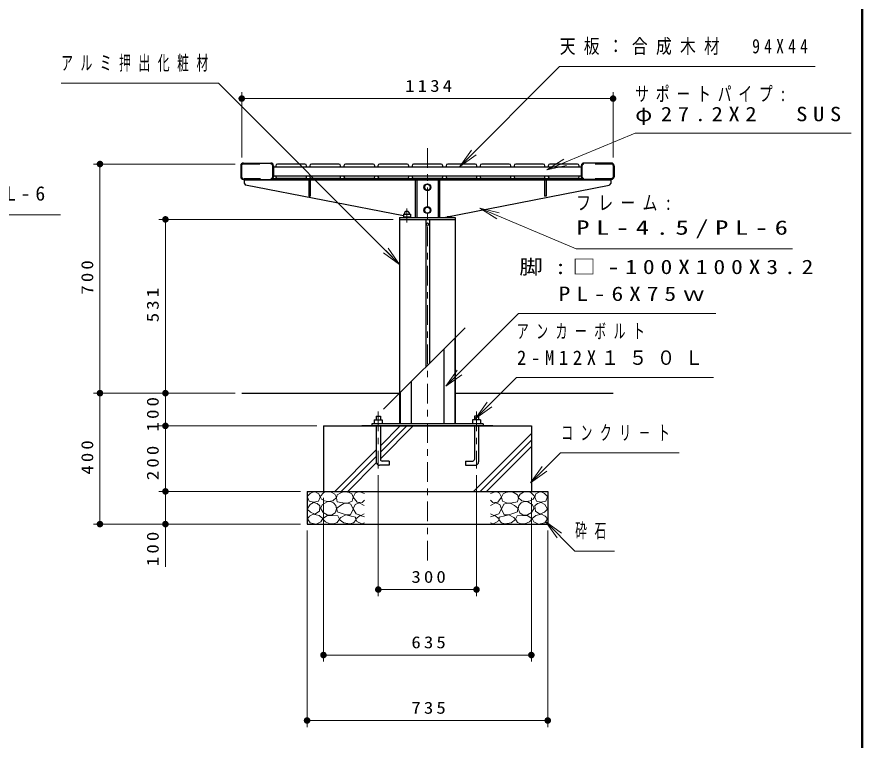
# Model space of a CAD drawing. Units: millimetres on the paper, with parts at other scales. Extents: x -365 to 12, y -47 to 257.
# Drawn here: x -129.1 to 0, y 41.5 to 152 of the extents above; entities that cross this region are included whole.
import ezdxf

# ---------------------------------------------------------------- set-up
doc = ezdxf.new("R2010")
doc.units = ezdxf.units.MM
doc.linetypes.add('USER1', pattern=[4.5, 2.5, -2])
doc.linetypes.add('USER2', pattern=[6, 3, -1, 1, -1])
doc.layers.add('1_20', color=7, linetype='Continuous', lineweight=25)
doc.layers.add('99', color=7, linetype='Continuous', lineweight=13)
doc.styles.add('ＭＳ ゴシック', font='')
doc.styles.get('ＭＳ ゴシック').set_extended_font_data('MS Gothic')

# ---------------------------------------------------------------- blocks, each defined once
blk = doc.blocks.new('filled_dot')
at = {"color": 0, "linetype": 'Continuous', "lineweight": -2, "const_width": 1.25}
blk.add_lwpolyline([(-0.625, 0, 1), (0.625, 0, 1)], format="xyb", close=True, dxfattribs=at)

msp = doc.modelspace()

# ---------------------------------------------------------------- linework, layer by layer
at = {"layer": '1_20', "lineweight": 13}
for p, q in [((-94.725, 130.521), (-94.725, 140.521)), ((-94.725, 139.521), (-38.025, 139.521)), ((-38.025, 130.521), (-38.025, 140.521)), ((-61.418, 129.171), (-59.65, 131.646)), ((-61.418, 129.171), (-59.297, 131.292)), ((-58.943, 130.939), (-61.418, 129.171)), ((-95.725, 129.521), (-117.375, 129.521)), ((-116.375, 94.521), (-116.375, 129.521)), ((-48.115, 128.632), (-45.535, 130.243)), ((-48.115, 128.632), (-45.343, 129.781)), ((-45.152, 129.319), (-48.115, 128.632)), ((-55.79, 121.137), (-58.36, 122.764)), ((-58.36, 122.764), (-55.402, 122.059)), ((-58.36, 122.764), (-55.596, 121.598)), ((-71.625, 121.071), (-107.375, 121.071)), ((-106.375, 94.521), (-106.375, 121.071)), ((-70.625, 114.183), (-72.746, 116.305)), ((-72.392, 116.658), (-70.625, 114.183)), ((-70.625, 114.183), (-73.1, 115.951)), ((-63.584, 95.571), (-61.817, 98.046)), ((-63.584, 95.571), (-61.463, 97.693)), ((-61.11, 97.339), (-63.584, 95.571)), ((-95.725, 94.521), (-117.375, 94.521)), ((-116.375, 74.521), (-116.375, 94.521)), ((-95.725, 94.521), (-107.375, 94.521)), ((-95.725, 94.521), (-107.375, 94.521)), ((-106.375, 89.521), (-106.375, 94.521)), ((-59.034, 90.659), (-57.267, 93.134)), ((-59.034, 90.659), (-56.913, 92.78)), ((-56.559, 92.427), (-59.034, 90.659)), ((-83.25, 89.521), (-107.375, 89.521)), ((-106.375, 79.521), (-106.375, 89.521)), ((-73.557, 84.512), (-68.548, 89.521)), ((-73.557, 86.492), (-70.528, 89.521)), ((-73.557, 85.502), (-69.538, 89.521)), ((-59.315, 79.521), (-50.5, 88.336)), ((-58.325, 79.521), (-50.5, 87.346)), ((-80.528, 79.521), (-74.192, 85.857)), ((-57.335, 79.521), (-50.5, 86.356)), ((-79.538, 79.521), (-74.192, 84.867)), ((-78.548, 79.521), (-74.192, 83.877)), ((-50.618, 80.85), (-48.851, 83.324)), ((-50.618, 80.85), (-48.497, 82.971)), ((-48.144, 82.617), (-50.618, 80.85)), ((-73.875, 82.004), (-73.875, 63.521)), ((-58.875, 82.004), (-58.875, 63.521)), ((-85.75, 79.521), (-107.375, 79.521)), ((-85.75, 79.521), (-107.375, 79.521)), ((-106.375, 67.971), (-106.375, 79.521)), ((-82.25, 78.521), (-82.25, 53.521)), ((-50.5, 78.521), (-50.5, 53.521)), ((-46.583, 72.431), (-48.351, 74.906)), ((-48.351, 74.906), (-45.876, 73.138)), ((-48.351, 74.906), (-46.229, 72.784)), ((-85.75, 74.521), (-117.375, 74.521)), ((-84.75, 73.521), (-84.75, 43.521)), ((-48, 73.521), (-48, 43.521)), ((-58.875, 64.521), (-73.875, 64.521)), ((-50.5, 54.521), (-82.25, 54.521)), ((-48, 44.521), (-84.75, 44.521))]:
    msp.add_line(p, q, dxfattribs=at)
at = {"layer": '1_20', "linetype": 'USER2', "lineweight": 13}
msp.add_line((-66.375, 131.959), (-66.375, 68.146), dxfattribs=at)
at = {"layer": '1_20', "color": 3}
for p, q in [((-94.875, 129.271), (-94.875, 127.571)), ((-94.475, 129.671), (-90.275, 129.671)), ((-89.875, 129.271), (-89.875, 127.571)), ((-42.875, 129.271), (-42.875, 127.571)), ((-38.275, 129.671), (-42.475, 129.671)), ((-37.875, 129.271), (-37.875, 127.571)), ((-94.475, 127.171), (-90.275, 127.171)), ((-94.375, 127.171), (-94.375, 126.596)), ((-94.375, 127.096), (-38.375, 127.096)), ((-94.375, 126.596), (-94.129, 126.298)), ((-89.962, 127.321), (-42.787, 127.321)), ((-84.487, 127.096), (-84.487, 124.596)), ((-84.262, 127.096), (-84.262, 124.596)), ((-48.487, 127.096), (-48.487, 124.596)), ((-48.262, 127.096), (-48.262, 124.596)), ((-38.275, 127.171), (-42.475, 127.171)), ((-38.375, 126.596), (-38.62, 126.298)), ((-38.375, 127.171), (-38.375, 126.596)), ((-70.025, 121.595), (-94.129, 126.298)), ((-63.875, 121.371), (-38.62, 126.298)), ((-84.487, 124.596), (-84.262, 124.596)), ((-48.262, 124.596), (-48.487, 124.596)), ((-70.625, 121.371), (-70.625, 89.821)), ((-70.625, 121.371), (-62.125, 121.371)), ((-70.025, 121.871), (-68.975, 121.871)), ((-70.025, 121.871), (-70.025, 121.371)), ((-70.025, 121.471), (-68.975, 121.471)), ((-68.975, 121.871), (-68.975, 121.371)), ((-62.725, 121.471), (-63.361, 121.471)), ((-62.725, 121.594), (-62.725, 121.371)), ((-62.125, 121.371), (-62.125, 89.821)), ((-70.625, 121.071), (-62.125, 121.071)), ((-66.625, 121.071), (-66.625, 98.521)), ((-66.075, 121.071), (-66.075, 99.071))]:
    msp.add_line(p, q, dxfattribs=at)
at = {"layer": '1_20', "linetype": 'USER1', "lineweight": 13}
for p, q in [((-94.725, 129.271), (-94.725, 127.571)), ((-94.475, 129.521), (-90.275, 129.521)), ((-90.025, 129.271), (-90.025, 127.571)), ((-42.725, 129.271), (-42.725, 127.571)), ((-38.275, 129.521), (-42.475, 129.521)), ((-38.025, 129.271), (-38.025, 127.571)), ((-94.375, 127.321), (-90.275, 127.321)), ((-38.275, 127.321), (-42.475, 127.321))]:
    msp.add_line(p, q, dxfattribs=at)
at = {"layer": '1_20'}
for p, q in [((-89.875, 129.101), (-42.875, 129.101)), ((-89.525, 129.271), (-89.525, 129.101)), ((-85.075, 129.521), (-89.275, 129.521)), ((-84.825, 129.101), (-84.825, 129.271)), ((-84.325, 129.271), (-84.325, 129.101)), ((-79.875, 129.521), (-84.075, 129.521)), ((-79.625, 129.101), (-79.625, 129.271)), ((-79.125, 129.271), (-79.125, 129.101)), ((-74.675, 129.521), (-78.875, 129.521)), ((-74.425, 129.101), (-74.425, 129.271)), ((-73.925, 129.271), (-73.925, 129.101)), ((-69.475, 129.521), (-73.675, 129.521)), ((-69.225, 129.101), (-69.225, 129.271)), ((-68.725, 129.271), (-68.725, 129.101)), ((-64.275, 129.521), (-68.475, 129.521)), ((-64.025, 129.101), (-64.025, 129.271)), ((-63.525, 129.271), (-63.525, 129.101)), ((-59.075, 129.521), (-63.275, 129.521)), ((-58.825, 129.101), (-58.825, 129.271)), ((-58.325, 129.271), (-58.325, 129.101)), ((-53.875, 129.521), (-58.075, 129.521)), ((-53.625, 129.101), (-53.625, 129.271)), ((-53.125, 129.271), (-53.125, 129.101)), ((-48.675, 129.521), (-52.875, 129.521)), ((-48.425, 129.101), (-48.425, 129.271)), ((-47.925, 129.271), (-47.925, 129.101)), ((-43.475, 129.521), (-47.675, 129.521)), ((-43.225, 129.101), (-43.225, 129.271)), ((-89.875, 127.741), (-42.875, 127.741)), ((-89.525, 127.741), (-89.525, 127.571)), ((-85.075, 127.321), (-89.275, 127.321)), ((-84.825, 127.571), (-84.825, 127.741)), ((-84.325, 127.741), (-84.325, 127.571)), ((-79.875, 127.321), (-84.075, 127.321)), ((-79.625, 127.571), (-79.625, 127.741)), ((-79.125, 127.741), (-79.125, 127.571)), ((-74.675, 127.321), (-78.875, 127.321)), ((-74.425, 127.571), (-74.425, 127.741)), ((-73.925, 127.741), (-73.925, 127.571)), ((-69.475, 127.321), (-73.675, 127.321)), ((-69.225, 127.571), (-69.225, 127.741)), ((-68.725, 127.741), (-68.725, 127.571)), ((-64.275, 127.321), (-68.475, 127.321)), ((-68.237, 127.096), (-68.237, 121.371)), ((-68.012, 127.096), (-68.012, 121.371)), ((-64.737, 127.096), (-64.737, 121.371)), ((-64.512, 127.096), (-64.512, 121.371)), ((-64.025, 127.571), (-64.025, 127.741)), ((-63.525, 127.741), (-63.525, 127.571)), ((-59.075, 127.321), (-63.275, 127.321)), ((-58.825, 127.571), (-58.825, 127.741)), ((-58.325, 127.741), (-58.325, 127.571)), ((-53.875, 127.321), (-58.075, 127.321)), ((-53.625, 127.571), (-53.625, 127.741)), ((-53.125, 127.741), (-53.125, 127.571)), ((-48.675, 127.321), (-52.875, 127.321)), ((-48.425, 127.571), (-48.425, 127.741)), ((-47.925, 127.741), (-47.925, 127.571)), ((-43.475, 127.321), (-47.675, 127.321)), ((-43.225, 127.571), (-43.225, 127.741)), ((-66.8, 126.229), (-66.375, 126.474)), ((-66.8, 126.229), (-66.8, 125.738)), ((-66.8, 125.738), (-66.375, 125.493)), ((-66.375, 126.474), (-65.95, 126.229)), ((-66.375, 125.493), (-65.95, 125.738)), ((-65.95, 126.229), (-65.95, 125.738)), ((-66.8, 122.729), (-66.375, 122.974)), ((-66.8, 122.729), (-66.8, 122.238)), ((-66.375, 122.974), (-65.95, 122.729)), ((-65.95, 122.729), (-65.95, 122.238)), ((-66.8, 122.238), (-66.375, 121.993)), ((-66.375, 121.993), (-65.95, 122.238)), ((-73.082, 92.064), (-60.621, 104.524)), ((-62.2, 102.946), (-62.2, 89.821)), ((-63.875, 101.271), (-63.875, 89.821)), ((-68.875, 96.271), (-68.875, 89.821)), ((-94.725, 94.521), (-70.625, 94.521)), ((-70.55, 94.596), (-70.55, 89.821)), ((-62.125, 94.521), (-38.025, 94.521)), ((-82.25, 89.521), (-82.25, 79.521)), ((-82.25, 89.521), (-50.5, 89.521)), ((-56.375, 89.521), (-76.375, 89.521)), ((-56.375, 89.521), (-76.375, 89.521)), ((-57.875, 89.821), (-74.875, 89.821)), ((-74.875, 89.821), (-74.875, 89.521)), ((-57.875, 89.821), (-57.875, 89.521)), ((-50.5, 89.521), (-50.5, 79.521)), ((-84.75, 79.521), (-84.75, 74.521)), ((-84.75, 79.521), (-48, 79.521)), ((-48, 79.521), (-48, 74.521)), ((-84.75, 74.521), (-48, 74.521))]:
    msp.add_line(p, q, dxfattribs=at)
at = {"layer": '1_20', "color": 3, "linetype": 'USER2', "lineweight": 13}
msp.add_line((-69.5, 122.708), (-69.5, 120.592), dxfattribs=at)
at = {"layer": '1_20', "color": 211, "linetype": 'USER2', "lineweight": 13}
for p, q in [((-73.875, 91.722), (-73.875, 83.004)), ((-58.875, 91.722), (-58.875, 83.004))]:
    msp.add_line(p, q, dxfattribs=at)
at = {"layer": '1_20', "color": 211}
for p, q in [((-74.48, 90.436), (-74.48, 89.821)), ((-74.48, 90.436), (-73.27, 90.436)), ((-74.192, 91.009), (-74.192, 90.436)), ((-74.192, 91.009), (-73.557, 91.009)), ((-73.557, 91.009), (-73.557, 90.436)), ((-73.27, 90.436), (-73.27, 89.842)), ((-58.27, 90.436), (-59.48, 90.436)), ((-59.48, 90.436), (-59.48, 89.842)), ((-58.557, 91.009), (-59.192, 91.009)), ((-59.192, 91.009), (-59.192, 90.436)), ((-58.557, 91.009), (-58.557, 90.436)), ((-58.27, 90.436), (-58.27, 89.821)), ((-74.192, 89.521), (-74.192, 84.009)), ((-73.557, 89.521), (-73.557, 84.394)), ((-59.192, 89.521), (-59.192, 84.394)), ((-58.557, 89.521), (-58.557, 84.009)), ((-72.192, 84.144), (-73.307, 84.144)), ((-72.192, 84.144), (-72.192, 83.509)), ((-60.557, 84.144), (-59.442, 84.144)), ((-60.557, 84.144), (-60.557, 83.509)), ((-72.192, 83.509), (-73.692, 83.509)), ((-60.557, 83.509), (-59.057, 83.509))]:
    msp.add_line(p, q, dxfattribs=at)
at = {"layer": '1_20', "lineweight": 13}
for points in [[(-61.418, 129.171), (-46.185, 144.404), (-7.159, 144.404)], [(-70.625, 114.183), (-98.292, 141.851), (-122.297, 141.851)], [(-48.115, 128.632), (-34.647, 134.216), (-1.647, 134.216)], [(-58.36, 122.764), (-43.644, 116.555), (-10.644, 116.555)], [(-184.018, 111.162), (-173.411, 121.769), (-122.409, 121.769)], [(-63.584, 95.571), (-52.461, 106.695), (-22.346, 106.695)], [(-59.034, 90.659), (-52.764, 96.929), (-22.698, 96.929)], [(-50.618, 80.85), (-46.056, 85.412), (-27.936, 85.412)], [(-76, 79.186), (-76.855, 79.503), (-77.394, 79.233), (-77.711, 78.631), (-77.124, 77.871), (-76.348, 77.807), (-76, 78.203)], [(-56.75, 79.186), (-55.894, 79.503), (-55.356, 79.233), (-55.039, 78.631), (-55.625, 77.871), (-56.401, 77.807), (-56.75, 78.203)], [(-76.015, 77.38), (-76.776, 77.776), (-77.41, 77.522), (-77.711, 76.873), (-77.267, 76.096), (-76.507, 75.859), (-76.015, 76.065)], [(-56.734, 77.38), (-55.973, 77.776), (-55.34, 77.522), (-55.039, 76.873), (-55.482, 76.096), (-56.243, 75.859), (-56.734, 76.065)], [(-76, 75.653), (-76.665, 75.859), (-77.315, 75.304), (-77.14, 74.908), (-76.412, 74.544), (-76, 74.702)], [(-56.75, 75.653), (-56.084, 75.859), (-55.435, 75.304), (-55.609, 74.908), (-56.338, 74.544), (-56.75, 74.702)], [(-48.351, 74.906), (-43.843, 70.398), (-37.815, 70.398)]]:
    msp.add_lwpolyline(points, dxfattribs=at)
for points in [[(-83.627, 79.491), (-84.261, 79.19), (-84.736, 78.715), (-84.435, 78.018), (-83.706, 77.875), (-83.009, 78.033), (-82.756, 78.62), (-82.946, 79.127)], [(-81.656, 79.495), (-82.183, 79.36), (-82.764, 78.725), (-82.534, 78.306), (-82.077, 78.069), (-81.561, 77.995), (-80.818, 78.063), (-80.25, 78.603), (-80.534, 79.103), (-81.068, 79.414)], [(-79.065, 79.506), (-79.602, 79.282), (-80.148, 79.013), (-80.264, 78.512), (-80.13, 77.948), (-79.307, 77.787), (-78.582, 77.743), (-77.857, 78.002), (-77.705, 78.611), (-77.937, 79.121), (-78.34, 79.345)], [(-53.684, 79.506), (-53.147, 79.282), (-52.601, 79.013), (-52.485, 78.512), (-52.619, 77.948), (-53.443, 77.787), (-54.168, 77.743), (-54.893, 78.002), (-55.045, 78.611), (-54.812, 79.121), (-54.409, 79.345)], [(-51.093, 79.495), (-50.566, 79.36), (-49.985, 78.725), (-50.215, 78.306), (-50.672, 78.069), (-51.188, 77.995), (-51.931, 78.063), (-52.499, 78.603), (-52.215, 79.103), (-51.682, 79.414)], [(-49.122, 79.491), (-48.488, 79.19), (-48.013, 78.715), (-48.314, 78.018), (-49.043, 77.875), (-49.74, 78.033), (-49.993, 78.62), (-49.803, 79.127)], [(-83.754, 77.843), (-84.293, 77.495), (-84.736, 76.814), (-84.229, 76.354), (-83.564, 76.037), (-82.867, 76.481), (-82.788, 77.32), (-83.195, 77.683)], [(-82.291, 76.279), (-81.67, 75.934), (-80.994, 75.887), (-80.48, 76.248), (-80.237, 76.847), (-80.349, 77.384), (-80.696, 77.793), (-81.162, 77.957), (-81.697, 77.901), (-82.386, 77.532), (-82.683, 76.955)], [(-79.115, 77.675), (-79.669, 77.378), (-80.196, 76.959), (-80.142, 76.405), (-79.399, 76.134), (-78.764, 75.918), (-78.115, 75.945), (-77.71, 76.81), (-78.061, 77.567), (-78.565, 77.731)], [(-53.634, 77.675), (-53.08, 77.378), (-52.553, 76.959), (-52.607, 76.405), (-53.35, 76.134), (-53.985, 75.918), (-54.634, 75.945), (-55.04, 76.81), (-54.688, 77.567), (-54.185, 77.731)], [(-50.458, 76.279), (-51.08, 75.934), (-51.755, 75.887), (-52.269, 76.248), (-52.512, 76.847), (-52.401, 77.384), (-52.053, 77.793), (-51.587, 77.957), (-51.053, 77.901), (-50.363, 77.532), (-50.066, 76.955)], [(-48.995, 77.843), (-48.457, 77.495), (-48.013, 76.814), (-48.52, 76.354), (-49.185, 76.037), (-49.883, 76.481), (-49.962, 77.32), (-49.554, 77.683)], [(-83.795, 76.047), (-84.364, 75.727), (-84.701, 75.305), (-84.298, 74.739), (-83.355, 74.536), (-82.64, 74.855), (-82.366, 75.36), (-82.905, 75.815)], [(-80.94, 75.839), (-81.724, 75.799), (-82.386, 75.326), (-81.953, 74.866), (-81.264, 74.556), (-80.699, 74.547), (-80.156, 74.772), (-79.818, 75.299), (-80.075, 75.785)], [(-78.824, 75.931), (-79.595, 75.512), (-79.838, 75.215), (-79.149, 74.728), (-78.203, 74.539), (-77.673, 74.723), (-77.324, 75.147), (-77.351, 75.566), (-78.216, 75.796)], [(-53.925, 75.931), (-53.155, 75.512), (-52.911, 75.215), (-53.601, 74.728), (-54.547, 74.539), (-55.076, 74.723), (-55.425, 75.147), (-55.398, 75.566), (-54.533, 75.796)], [(-51.81, 75.839), (-51.026, 75.799), (-50.363, 75.326), (-50.796, 74.866), (-51.485, 74.556), (-52.05, 74.547), (-52.593, 74.772), (-52.931, 75.299), (-52.674, 75.785)], [(-48.954, 76.047), (-48.386, 75.727), (-48.048, 75.305), (-48.451, 74.739), (-49.394, 74.536), (-50.11, 74.855), (-50.383, 75.36), (-49.844, 75.815)]]:
    msp.add_lwpolyline(points, close=True, dxfattribs=at)
at = {"layer": '1_20'}
for centre in [(-66.375, 125.983), (-66.375, 122.483)]:
    msp.add_circle(centre, 0.525, dxfattribs=at)
at = {"layer": '1_20', "lineweight": 13}
for centre in [(-66.375, 125.983), (-66.375, 122.483)]:
    msp.add_circle(centre, 0.425, dxfattribs=at)
at = {"layer": '1_20', "color": 3}
msp.add_circle((-66.375, 120.321), 0.2, dxfattribs=at)
for centre, radius, start, end in [((-94.475, 129.271), 0.4, 90, 180), ((-90.275, 129.271), 0.4, 0, 90), ((-42.475, 129.271), 0.4, 90, 180), ((-38.275, 129.271), 0.4, 360, 90), ((-94.475, 127.571), 0.4, 179.99999, 270), ((-90.275, 127.571), 0.4, 270, 0), ((-42.475, 127.571), 0.4, 180, 270), ((-38.275, 127.571), 0.4, 270, 0.00001), ((-69.5, 121.871), 0.425, 359.99999, 179.99999)]:
    msp.add_arc(centre, radius, start, end, dxfattribs=at)
at = {"layer": '1_20', "linetype": 'USER1', "lineweight": 13}
for centre, start, end in [((-94.475, 129.271), 90, 180), ((-90.275, 129.271), 0, 90), ((-42.475, 129.271), 90, 180), ((-38.275, 129.271), 360, 90), ((-94.475, 127.571), 179.99999, 270), ((-90.275, 127.571), 270, 0), ((-42.475, 127.571), 180, 270), ((-38.275, 127.571), 270, 0.00001)]:
    msp.add_arc(centre, 0.25, start, end, dxfattribs=at)
at = {"layer": '1_20'}
for centre, start, end in [((-89.275, 129.271), 90, 180), ((-85.075, 129.271), 360, 90), ((-84.075, 129.271), 90, 180), ((-79.875, 129.271), 360, 90), ((-78.875, 129.271), 90, 180), ((-74.675, 129.271), 360, 90), ((-73.675, 129.271), 90, 180), ((-69.475, 129.271), 360, 90), ((-68.475, 129.271), 90, 180), ((-64.275, 129.271), 360, 90), ((-63.275, 129.271), 90, 180), ((-59.075, 129.271), 360, 90), ((-58.075, 129.271), 90, 180), ((-53.875, 129.271), 360, 90), ((-52.875, 129.271), 90, 180), ((-48.675, 129.271), 360, 90), ((-47.675, 129.271), 90, 180), ((-43.475, 129.271), 360, 90), ((-89.275, 127.571), 180, 270), ((-85.075, 127.571), 270, 0.00001), ((-84.075, 127.571), 180, 270), ((-79.875, 127.571), 270, 0.00001), ((-78.875, 127.571), 180, 270), ((-74.675, 127.571), 270, 0.00001), ((-73.675, 127.571), 180, 270), ((-69.475, 127.571), 270, 0.00001), ((-68.475, 127.571), 180, 270), ((-64.275, 127.571), 270, 0.00001), ((-63.275, 127.571), 180, 270), ((-59.075, 127.571), 270, 0.00001), ((-58.075, 127.571), 180, 270), ((-53.875, 127.571), 270, 0.00001), ((-52.875, 127.571), 180, 270), ((-48.675, 127.571), 270, 0.00001), ((-47.675, 127.571), 180, 270), ((-43.475, 127.571), 270, 0.00001)]:
    msp.add_arc(centre, 0.25, start, end, dxfattribs=at)
at = {"layer": '1_20', "color": 211}
for centre, radius, start, end in [((-73.692, 84.009), 0.5, 179.99998, 270.00003), ((-73.307, 84.394), 0.25, 179.99998, 270.00003), ((-59.442, 84.394), 0.25, 269.99997, 0.00002), ((-59.057, 84.009), 0.5, 269.99997, 0.00002)]:
    msp.add_arc(centre, radius, start, end, dxfattribs=at)
at = {"layer": '99', "lineweight": 50}
msp.add_line((0, 0), (0, 257), dxfattribs=at)

# ---------------------------------------------------------------- block references
at = {"layer": '1_20', "lineweight": 13, "xscale": 0.4, "yscale": 0.4}
for p in [(-94.725, 139.521), (-73.875, 64.521), (-82.25, 54.521), (-84.75, 44.521)]:
    msp.add_blockref('filled_dot', p, dxfattribs=at)
for p, rotation in [((-38.025, 139.521), 180), ((-116.375, 129.521), 270), ((-106.375, 121.071), 270), ((-116.375, 94.521), 90), ((-116.375, 94.521), 270), ((-106.375, 94.521), 90), ((-106.375, 94.521), 270), ((-106.375, 89.521), 270), ((-106.375, 89.521), 90), ((-106.375, 79.521), 270), ((-106.375, 79.521), 90), ((-116.375, 74.521), 90), ((-106.375, 74.521), 90), ((-58.875, 64.521), 180), ((-50.5, 54.521), 180), ((-48, 44.521), 180)]:
    msp.add_blockref('filled_dot', p, dxfattribs=dict(at, rotation=rotation))

# ---------------------------------------------------------------- texts
at = {"layer": '1_20', "style": 'ＭＳ ゴシック'}
for s, insert, char_height, attachment_point in [('\\T1.53;\\W0.8;天板：合成木材\u300094X44', (-46.159, 147.404), 2.199, 4), ('\\T1.64;\\W0.6;アルミ押出化粧材', (-122.297, 144.851), 2.199, 4), ('\\T1.33;\\W1.15;1134', (-65.954, 140.521), 1.833, 8), ('\\T1.5;\\W0.7;サポートパイプ:', (-34.647, 140.166), 2.199, 4), ('\\T1.5;\\W1.15;φ27.2X2\u3000SUS', (-34.647, 136.866), 2.199, 4), ('\\T1.5;座フレーム:PL-4.5/PL-6', (-173.409, 124.769), 2.199, 4), ('\\T1.5;\\W0.75;フレーム:', (-43.644, 123.555), 2.199, 4), ('\\T1.5;\\W1.35;PL-4.5/PL-6', (-43.644, 119.555), 2.199, 4), ('\\T1.5;\\W1.2;脚:□-100X100X3.2', (-52.346, 113.695), 2.199, 4), ('\\T1.5;\\W1.2;PL-6X75ｗ', (-46.346, 109.695), 2.199, 4), ('\\T1.64;\\W0.6;アンカーボルト', (-52.698, 103.929), 2.199, 4), ('\\T1.5;\\W0.95;2-M12X１５０Ｌ', (-52.698, 99.929), 2.199, 4), ('\\T1.64;\\W0.6;コンクリ－ト', (-45.936, 88.412), 2.199, 4), ('\\T1.64;\\W0.6;砕石', (-43.815, 73.398), 2.199, 4), ('\\T1.33;\\W1.15;300', (-65.958, 65.521), 1.833, 8), ('\\T1.33;\\W1.15;635', (-65.958, 55.521), 1.833, 8), ('\\T1.33;\\W1.15;735', (-65.958, 45.521), 1.833, 8)]:
    msp.add_mtext(s, dxfattribs=dict(at, insert=insert, char_height=char_height, attachment_point=attachment_point))
at = {"layer": '1_20', "char_height": 1.833, "attachment_point": 8, "rotation": 90, "style": 'ＭＳ ゴシック'}
for s, insert in [('\\T1.33;\\W1.15;700', (-117.375, 112.437)), ('\\T1.33;\\W1.15;531', (-107.375, 108.212)), ('\\T1.33;\\W1.15;100', (-107.375, 91.54)), ('\\T1.33;\\W1.15;400', (-117.375, 84.937)), ('\\T1.33;\\W1.15;200', (-107.375, 84.101)), ('\\T1.33;\\W1.15;100', (-107.375, 70.971))]:
    msp.add_mtext(s, dxfattribs=dict(at, insert=insert))

doc.saveas('drawing.dxf')
